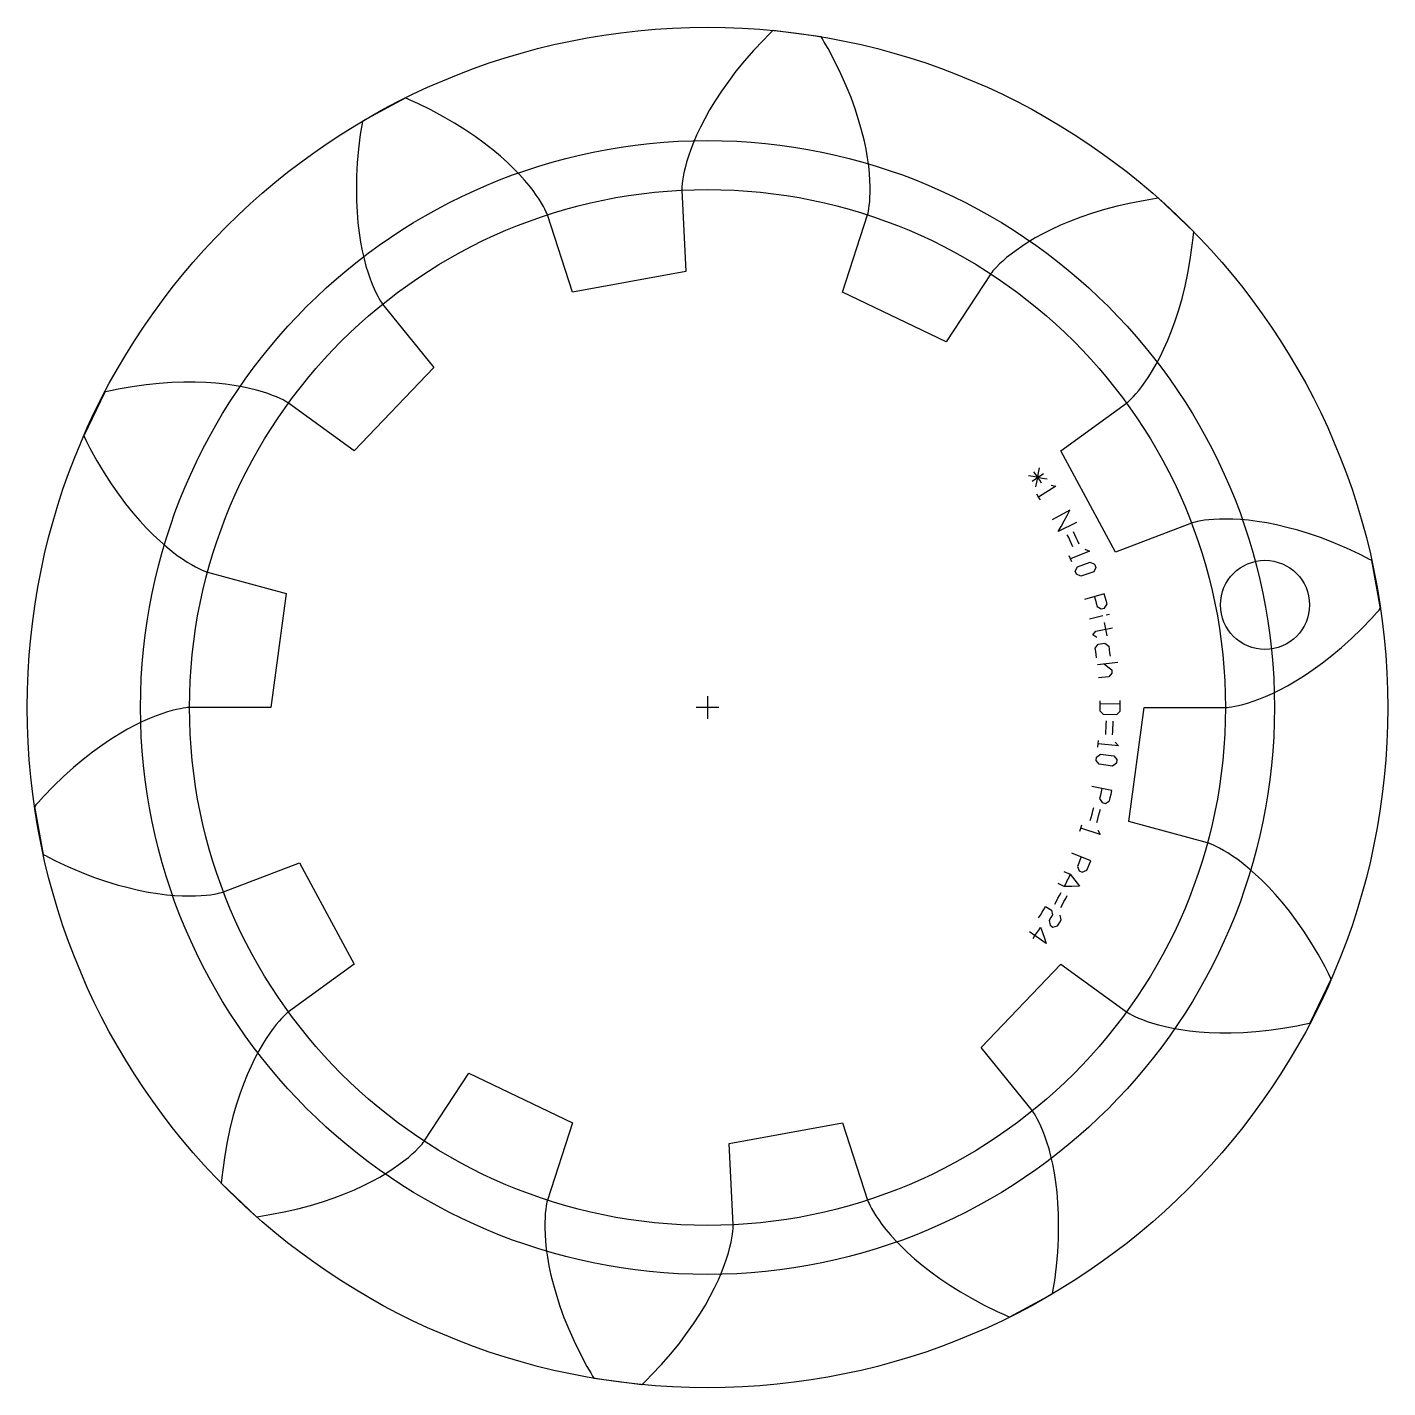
# Model space of a CAD drawing. Extents: x -6 to 6, y -6 to 6.
import ezdxf

# ---------------------------------------------------------------- set-up
doc = ezdxf.new("R2010")
doc.units = 0
doc.header["$MEASUREMENT"] = 0
for name, color, linetype in [('gear', 7, 'CONTINUOUS'), ('gear_guides', 5, 'CONTINUOUS'), ('gear_texts', 7, 'CONTINUOUS')]:
    doc.layers.add(name, color=color, linetype=linetype)

msp = doc.modelspace()

# ---------------------------------------------------------------- linework, layer by layer
at = {"layer": 'gear'}
msp.add_lwpolyline([(3.85, 0), (4.568, 0), (4.574, 0), (4.585, 0.001), (4.602, 0.003), (4.624, 0.006), (4.651, 0.011), (4.684, 0.018), (4.722, 0.027), (4.764, 0.039), (4.812, 0.055), (4.864, 0.074), (4.921, 0.097), (4.982, 0.124), (5.047, 0.156), (5.116, 0.192), (5.188, 0.234), (5.264, 0.281), (5.342, 0.334), (5.423, 0.393), (5.506, 0.458), (5.592, 0.53), (5.679, 0.608), (5.767, 0.693), (5.856, 0.785), (5.9, 0.834), (5.923, 0.859), (5.934, 0.872), (5.935, 0.873), (5.936, 0.874), (5.936, 0.874), (5.858, 1.296), (5.858, 1.296), (5.857, 1.297), (5.855, 1.298), (5.84, 1.306), (5.811, 1.321), (5.751, 1.351), (5.636, 1.405), (5.523, 1.453), (5.414, 1.495), (5.309, 1.532), (5.208, 1.563), (5.111, 1.589), (5.019, 1.611), (4.932, 1.628), (4.849, 1.641), (4.772, 1.651), (4.7, 1.658), (4.633, 1.661), (4.572, 1.662), (4.516, 1.662), (4.466, 1.659), (4.422, 1.655), (4.383, 1.651), (4.35, 1.646), (4.323, 1.64), (4.301, 1.636), (4.285, 1.631), (4.274, 1.628), (4.269, 1.626), (3.598, 1.371), (3.115, 2.263), (3.696, 2.685), (3.7, 2.689), (3.709, 2.696), (3.721, 2.707), (3.737, 2.723), (3.757, 2.743), (3.779, 2.767), (3.804, 2.797), (3.831, 2.832), (3.861, 2.873), (3.892, 2.919), (3.924, 2.971), (3.958, 3.029), (3.992, 3.093), (4.026, 3.163), (4.06, 3.239), (4.093, 3.322), (4.125, 3.41), (4.156, 3.506), (4.185, 3.607), (4.212, 3.715), (4.237, 3.83), (4.258, 3.95), (4.276, 4.077), (4.283, 4.143), (4.287, 4.176), (4.288, 4.193), (4.288, 4.195), (4.288, 4.196), (4.288, 4.196), (3.978, 4.492), (3.977, 4.492), (3.976, 4.492), (3.974, 4.492), (3.958, 4.489), (3.924, 4.484), (3.859, 4.473), (3.733, 4.449), (3.614, 4.422), (3.501, 4.392), (3.395, 4.36), (3.294, 4.326), (3.201, 4.29), (3.114, 4.253), (3.033, 4.216), (2.958, 4.178), (2.89, 4.141), (2.828, 4.104), (2.772, 4.067), (2.722, 4.032), (2.677, 3.999), (2.638, 3.968), (2.604, 3.938), (2.576, 3.912), (2.552, 3.888), (2.533, 3.868), (2.518, 3.851), (2.508, 3.838), (2.501, 3.83), (2.498, 3.825), (2.105, 3.224), (1.19, 3.662), (1.412, 4.345), (1.413, 4.35), (1.416, 4.361), (1.419, 4.377), (1.423, 4.399), (1.427, 4.427), (1.431, 4.46), (1.433, 4.499), (1.435, 4.543), (1.435, 4.593), (1.433, 4.649), (1.429, 4.71), (1.422, 4.777), (1.411, 4.848), (1.398, 4.925), (1.381, 5.007), (1.359, 5.093), (1.333, 5.184), (1.302, 5.279), (1.266, 5.379), (1.224, 5.482), (1.176, 5.589), (1.123, 5.699), (1.063, 5.812), (1.03, 5.869), (1.013, 5.898), (1.005, 5.913), (1.004, 5.914), (1.003, 5.915), (1.003, 5.916), (0.578, 5.972), (0.577, 5.972), (0.577, 5.971), (0.575, 5.97), (0.563, 5.958), (0.539, 5.934), (0.493, 5.887), (0.405, 5.794), (0.325, 5.702), (0.251, 5.611), (0.184, 5.522), (0.123, 5.436), (0.068, 5.352), (0.019, 5.271), (-0.024, 5.193), (-0.063, 5.119), (-0.096, 5.049), (-0.124, 4.982), (-0.148, 4.92), (-0.168, 4.862), (-0.185, 4.809), (-0.198, 4.76), (-0.208, 4.717), (-0.216, 4.679), (-0.221, 4.646), (-0.224, 4.618), (-0.226, 4.596), (-0.227, 4.579), (-0.227, 4.568), (-0.227, 4.563), (-0.192, 3.845), (-1.19, 3.662), (-1.412, 4.345), (-1.414, 4.35), (-1.418, 4.36), (-1.425, 4.376), (-1.434, 4.396), (-1.447, 4.42), (-1.464, 4.449), (-1.485, 4.482), (-1.51, 4.519), (-1.539, 4.56), (-1.573, 4.603), (-1.613, 4.65), (-1.658, 4.7), (-1.708, 4.752), (-1.764, 4.806), (-1.826, 4.862), (-1.894, 4.919), (-1.969, 4.977), (-2.05, 5.036), (-2.137, 5.095), (-2.232, 5.154), (-2.333, 5.213), (-2.441, 5.27), (-2.556, 5.326), (-2.616, 5.354), (-2.647, 5.367), (-2.663, 5.374), (-2.665, 5.375), (-2.666, 5.375), (-2.666, 5.375), (-3.043, 5.171), (-3.043, 5.171), (-3.043, 5.17), (-3.044, 5.168), (-3.046, 5.151), (-3.052, 5.118), (-3.062, 5.053), (-3.078, 4.926), (-3.089, 4.804), (-3.095, 4.687), (-3.097, 4.576), (-3.096, 4.47), (-3.091, 4.37), (-3.083, 4.276), (-3.072, 4.187), (-3.06, 4.105), (-3.045, 4.028), (-3.029, 3.958), (-3.012, 3.893), (-2.994, 3.834), (-2.976, 3.782), (-2.958, 3.735), (-2.941, 3.694), (-2.925, 3.659), (-2.909, 3.629), (-2.896, 3.604), (-2.885, 3.585), (-2.876, 3.571), (-2.869, 3.562), (-2.866, 3.558), (-2.415, 2.998), (-3.115, 2.263), (-3.696, 2.685), (-3.701, 2.688), (-3.71, 2.694), (-3.724, 2.703), (-3.744, 2.713), (-3.769, 2.725), (-3.8, 2.739), (-3.836, 2.753), (-3.878, 2.769), (-3.925, 2.784), (-3.979, 2.799), (-4.038, 2.814), (-4.104, 2.828), (-4.175, 2.841), (-4.252, 2.851), (-4.335, 2.86), (-4.424, 2.866), (-4.518, 2.87), (-4.619, 2.87), (-4.724, 2.866), (-4.835, 2.858), (-4.951, 2.846), (-5.073, 2.829), (-5.199, 2.807), (-5.264, 2.793), (-5.296, 2.786), (-5.313, 2.783), (-5.315, 2.782), (-5.316, 2.782), (-5.316, 2.782), (-5.501, 2.395), (-5.501, 2.395), (-5.501, 2.394), (-5.5, 2.392), (-5.492, 2.377), (-5.477, 2.347), (-5.447, 2.288), (-5.385, 2.176), (-5.322, 2.071), (-5.259, 1.972), (-5.195, 1.881), (-5.132, 1.797), (-5.069, 1.718), (-5.007, 1.647), (-4.947, 1.582), (-4.888, 1.522), (-4.831, 1.469), (-4.777, 1.422), (-4.725, 1.379), (-4.676, 1.342), (-4.631, 1.31), (-4.589, 1.283), (-4.55, 1.26), (-4.516, 1.241), (-4.487, 1.226), (-4.462, 1.214), (-4.441, 1.205), (-4.426, 1.199), (-4.415, 1.195), (-4.41, 1.194), (-3.716, 1.006), (-3.85, 0), (-4.568, 0), (-4.574, 0), (-4.585, -0.001), (-4.602, -0.003), (-4.624, -0.006), (-4.651, -0.011), (-4.684, -0.018), (-4.722, -0.027), (-4.764, -0.039), (-4.812, -0.055), (-4.864, -0.074), (-4.921, -0.097), (-4.982, -0.124), (-5.047, -0.156), (-5.116, -0.192), (-5.188, -0.234), (-5.264, -0.281), (-5.342, -0.334), (-5.423, -0.393), (-5.506, -0.458), (-5.592, -0.53), (-5.679, -0.608), (-5.767, -0.693), (-5.856, -0.785), (-5.9, -0.834), (-5.923, -0.859), (-5.934, -0.872), (-5.935, -0.873), (-5.936, -0.874), (-5.936, -0.874), (-5.858, -1.296), (-5.858, -1.296), (-5.857, -1.297), (-5.855, -1.298), (-5.84, -1.306), (-5.811, -1.321), (-5.751, -1.351), (-5.636, -1.405), (-5.523, -1.453), (-5.414, -1.495), (-5.309, -1.532), (-5.208, -1.563), (-5.111, -1.589), (-5.019, -1.611), (-4.932, -1.628), (-4.849, -1.641), (-4.772, -1.651), (-4.7, -1.658), (-4.633, -1.661), (-4.572, -1.662), (-4.516, -1.662), (-4.466, -1.659), (-4.422, -1.655), (-4.383, -1.651), (-4.35, -1.646), (-4.323, -1.64), (-4.301, -1.636), (-4.285, -1.631), (-4.274, -1.628), (-4.269, -1.626), (-3.598, -1.371), (-3.115, -2.263), (-3.696, -2.685), (-3.7, -2.689), (-3.709, -2.696), (-3.721, -2.707), (-3.737, -2.723), (-3.757, -2.743), (-3.779, -2.767), (-3.804, -2.797), (-3.831, -2.832), (-3.861, -2.873), (-3.892, -2.919), (-3.924, -2.971), (-3.958, -3.029), (-3.992, -3.093), (-4.026, -3.163), (-4.06, -3.239), (-4.093, -3.322), (-4.125, -3.41), (-4.156, -3.506), (-4.185, -3.607), (-4.212, -3.715), (-4.237, -3.83), (-4.258, -3.95), (-4.276, -4.077), (-4.283, -4.143), (-4.287, -4.176), (-4.288, -4.193), (-4.288, -4.195), (-4.288, -4.196), (-4.288, -4.196), (-3.978, -4.492), (-3.977, -4.492), (-3.976, -4.492), (-3.974, -4.492), (-3.958, -4.489), (-3.924, -4.484), (-3.859, -4.473), (-3.733, -4.449), (-3.614, -4.422), (-3.501, -4.392), (-3.395, -4.36), (-3.294, -4.326), (-3.201, -4.29), (-3.114, -4.253), (-3.033, -4.216), (-2.958, -4.178), (-2.89, -4.141), (-2.828, -4.104), (-2.772, -4.067), (-2.722, -4.032), (-2.677, -3.999), (-2.638, -3.968), (-2.604, -3.938), (-2.576, -3.912), (-2.552, -3.888), (-2.533, -3.868), (-2.518, -3.851), (-2.508, -3.838), (-2.501, -3.83), (-2.498, -3.825), (-2.105, -3.224), (-1.19, -3.662), (-1.412, -4.345), (-1.413, -4.35), (-1.416, -4.361), (-1.419, -4.377), (-1.423, -4.399), (-1.427, -4.427), (-1.431, -4.46), (-1.433, -4.499), (-1.435, -4.543), (-1.435, -4.593), (-1.433, -4.649), (-1.429, -4.71), (-1.422, -4.777), (-1.411, -4.848), (-1.398, -4.925), (-1.381, -5.007), (-1.359, -5.093), (-1.333, -5.184), (-1.302, -5.279), (-1.266, -5.379), (-1.224, -5.482), (-1.176, -5.589), (-1.123, -5.699), (-1.063, -5.812), (-1.03, -5.869), (-1.013, -5.898), (-1.005, -5.913), (-1.004, -5.914), (-1.003, -5.915), (-1.003, -5.916), (-0.578, -5.972), (-0.577, -5.972), (-0.577, -5.971), (-0.575, -5.97), (-0.563, -5.958), (-0.539, -5.934), (-0.493, -5.887), (-0.405, -5.794), (-0.325, -5.702), (-0.251, -5.611), (-0.184, -5.522), (-0.123, -5.436), (-0.068, -5.352), (-0.019, -5.271), (0.024, -5.193), (0.063, -5.119), (0.096, -5.049), (0.124, -4.982), (0.148, -4.92), (0.168, -4.862), (0.185, -4.809), (0.198, -4.76), (0.208, -4.717), (0.216, -4.679), (0.221, -4.646), (0.224, -4.618), (0.226, -4.596), (0.227, -4.579), (0.227, -4.568), (0.227, -4.563), (0.192, -3.845), (1.19, -3.662), (1.412, -4.345), (1.414, -4.35), (1.418, -4.36), (1.425, -4.376), (1.434, -4.396), (1.447, -4.42), (1.464, -4.449), (1.485, -4.482), (1.51, -4.519), (1.539, -4.56), (1.573, -4.603), (1.613, -4.65), (1.658, -4.7), (1.708, -4.752), (1.764, -4.806), (1.826, -4.862), (1.894, -4.919), (1.969, -4.977), (2.05, -5.036), (2.137, -5.095), (2.232, -5.154), (2.333, -5.213), (2.441, -5.27), (2.556, -5.326), (2.616, -5.354), (2.647, -5.367), (2.663, -5.374), (2.665, -5.375), (2.666, -5.375), (2.666, -5.375), (3.043, -5.171), (3.043, -5.171), (3.043, -5.17), (3.044, -5.168), (3.046, -5.151), (3.052, -5.118), (3.062, -5.053), (3.078, -4.926), (3.089, -4.804), (3.095, -4.687), (3.097, -4.576), (3.096, -4.47), (3.091, -4.37), (3.083, -4.276), (3.072, -4.187), (3.06, -4.105), (3.045, -4.028), (3.029, -3.958), (3.012, -3.893), (2.994, -3.834), (2.976, -3.782), (2.958, -3.735), (2.941, -3.694), (2.925, -3.659), (2.909, -3.629), (2.896, -3.604), (2.885, -3.585), (2.876, -3.571), (2.869, -3.562), (2.866, -3.558), (2.415, -2.998), (3.115, -2.263), (3.696, -2.685), (3.701, -2.688), (3.71, -2.694), (3.724, -2.703), (3.744, -2.713), (3.769, -2.725), (3.8, -2.739), (3.836, -2.753), (3.878, -2.769), (3.925, -2.784), (3.979, -2.799), (4.038, -2.814), (4.104, -2.828), (4.175, -2.841), (4.252, -2.851), (4.335, -2.86), (4.424, -2.866), (4.518, -2.87), (4.619, -2.87), (4.724, -2.866), (4.835, -2.858), (4.951, -2.846), (5.073, -2.829), (5.199, -2.807), (5.264, -2.793), (5.296, -2.786), (5.313, -2.783), (5.315, -2.782), (5.316, -2.782), (5.316, -2.782), (5.501, -2.395), (5.501, -2.395), (5.501, -2.394), (5.5, -2.392), (5.492, -2.377), (5.477, -2.347), (5.447, -2.288), (5.385, -2.176), (5.322, -2.071), (5.259, -1.972), (5.195, -1.881), (5.132, -1.797), (5.069, -1.718), (5.007, -1.647), (4.947, -1.582), (4.888, -1.522), (4.831, -1.469), (4.777, -1.422), (4.725, -1.379), (4.676, -1.342), (4.631, -1.31), (4.589, -1.283), (4.55, -1.26), (4.516, -1.241), (4.487, -1.226), (4.462, -1.214), (4.441, -1.205), (4.426, -1.199), (4.415, -1.195), (4.41, -1.194), (3.716, -1.006)], close=True, dxfattribs=at)
at = {"layer": 'gear_guides'}
for p, q in [((0.1, 0), (-0.1, 0)), ((0, 0.1), (0, -0.1))]:
    msp.add_line(p, q, dxfattribs=at)
for centre, radius in [((0, 0), 6), ((0, 0), 5), ((0, 0), 4.568), ((4.917, 0.905), 0.393)]:
    msp.add_circle(centre, radius, dxfattribs=at)
at = {"layer": 'gear_texts'}
for points in [[(2.997, 2.013), (2.955, 2.021), (2.913, 2.029), (2.871, 2.036), (2.83, 2.043)], [(2.864, 1.995), (2.962, 2.063)], [(2.947, 1.98), (2.93, 2.004), (2.913, 2.029), (2.896, 2.054), (2.878, 2.078)], [(2.897, 1.946), (2.905, 1.988), (2.913, 2.029), (2.92, 2.071), (2.927, 2.113)], [(3.03, 1.962), (3.072, 1.953), (2.92, 1.856)], [(2.936, 1.831), (2.92, 1.856), (2.904, 1.881)], [(3.254, 1.632), (3.093, 1.551), (3.12, 1.597), (3.146, 1.645), (3.172, 1.692), (3.197, 1.741), (3.039, 1.655)], [(3.223, 1.416), (3.21, 1.443), (3.198, 1.471), (3.186, 1.498), (3.173, 1.524)], [(3.277, 1.44), (3.265, 1.468), (3.253, 1.496), (3.24, 1.523), (3.227, 1.55)], [(3.213, 1.284), (3.202, 1.311), (3.191, 1.338)], [(3.329, 1.396), (3.368, 1.38), (3.202, 1.311)], [(3.293, 1.157), (3.254, 1.175), (3.244, 1.202), (3.262, 1.24), (3.374, 1.283), (3.413, 1.265), (3.424, 1.236), (3.406, 1.197), (3.293, 1.157)], [(3.413, 0.977), (3.421, 0.948), (3.429, 0.919), (3.437, 0.89), (3.473, 0.869), (3.502, 0.876), (3.524, 0.913), (3.516, 0.943), (3.508, 0.972), (3.499, 1.002), (3.326, 0.952)], [(3.37, 0.783), (3.487, 0.81)], [(3.524, 0.632), (3.518, 0.662), (3.513, 0.691), (3.507, 0.721), (3.5, 0.751)], [(3.516, 0.817), (3.546, 0.823)], [(3.435, 0.616), (3.4, 0.64), (3.424, 0.674), (3.571, 0.703)], [(3.432, 0.437), (3.428, 0.466), (3.424, 0.495), (3.42, 0.524), (3.445, 0.558), (3.504, 0.568), (3.539, 0.542), (3.543, 0.513), (3.547, 0.483), (3.551, 0.453)], [(3.439, 0.379), (3.618, 0.399)], [(3.499, 0.386), (3.532, 0.359), (3.565, 0.332), (3.567, 0.302), (3.54, 0.27), (3.45, 0.263)], [(3.46, 0.058), (3.46, 0.029), (3.46, 0), (3.46, -0.029), (3.49, -0.059), (3.609, -0.061), (3.64, -0.031), (3.64, 0), (3.64, 0.031), (3.639, 0.062)], [(3.64, 0.031), (3.46, 0.029)], [(3.512, -0.238), (3.514, -0.208), (3.515, -0.178), (3.517, -0.149), (3.518, -0.119)], [(3.572, -0.242), (3.574, -0.212), (3.575, -0.181), (3.577, -0.151), (3.578, -0.121)], [(3.442, -0.35), (3.445, -0.321), (3.448, -0.292)], [(3.597, -0.305), (3.624, -0.338), (3.445, -0.321)], [(3.454, -0.5), (3.428, -0.466), (3.432, -0.437), (3.466, -0.412), (3.585, -0.426), (3.611, -0.46), (3.607, -0.491), (3.573, -0.517), (3.454, -0.5)], [(3.477, -0.715), (3.471, -0.744), (3.465, -0.774), (3.458, -0.803), (3.48, -0.839), (3.509, -0.846), (3.546, -0.823), (3.552, -0.793), (3.559, -0.763), (3.565, -0.733), (3.389, -0.697)], [(3.376, -0.998), (3.384, -0.969), (3.392, -0.94), (3.4, -0.912), (3.407, -0.883)], [(3.433, -1.015), (3.442, -0.985), (3.45, -0.956), (3.458, -0.927), (3.466, -0.898)], [(3.283, -1.092), (3.292, -1.064), (3.301, -1.036)], [(3.444, -1.081), (3.464, -1.12), (3.292, -1.064)], [(3.296, -1.318), (3.285, -1.346), (3.274, -1.373), (3.262, -1.401), (3.277, -1.44), (3.305, -1.452), (3.345, -1.436), (3.357, -1.408), (3.368, -1.38), (3.38, -1.351), (3.213, -1.284)], [(3.144, -1.445), (3.198, -1.471), (3.24, -1.523), (3.281, -1.576), (3.214, -1.578), (3.147, -1.578), (3.093, -1.551)], [(3.198, -1.471), (3.186, -1.498), (3.173, -1.524), (3.16, -1.551), (3.147, -1.578)], [(3.063, -1.735), (3.077, -1.709), (3.091, -1.683), (3.106, -1.657), (3.119, -1.631)], [(3.115, -1.765), (3.13, -1.738), (3.144, -1.712), (3.159, -1.685), (3.173, -1.659)], [(2.92, -1.856), (2.936, -1.831), (2.951, -1.806), (2.966, -1.781), (2.981, -1.756), (3.033, -1.787), (3.043, -1.828), (3.028, -1.853), (3.012, -1.879), (3.021, -1.92), (3.047, -1.936), (3.088, -1.927), (3.105, -1.9), (3.12, -1.874), (3.11, -1.832)], [(2.871, -2.036), (2.888, -2.012), (2.905, -1.988), (2.922, -1.963), (2.938, -1.938), (2.955, -1.985), (2.971, -2.033), (2.987, -2.081), (2.839, -1.978)]]:
    msp.add_lwpolyline(points, dxfattribs=at)

doc.saveas('drawing.dxf')
